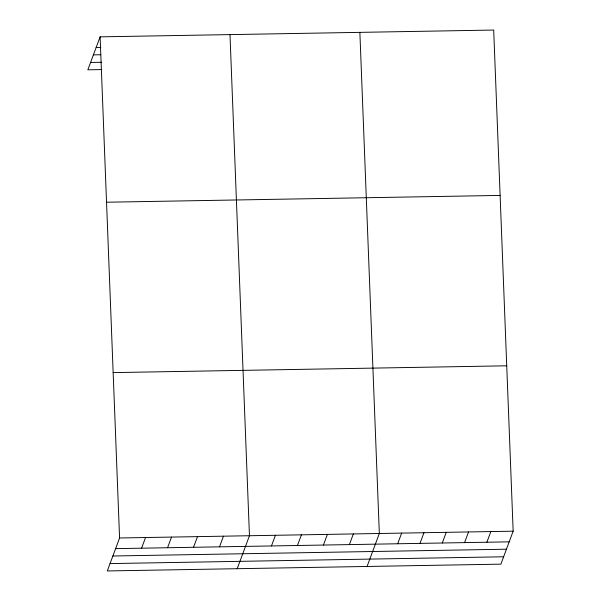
<?xml version="1.0" encoding="UTF-8"?>
<svg xmlns="http://www.w3.org/2000/svg" width="601" height="601" viewBox="0 0 601 601"><rect width="100%" height="100%" fill="white"/><g stroke="black" fill="none" stroke-linecap="round" stroke-linejoin="round"><path stroke-width="0.9" d="M100.112 36.849L119.576 537.978L107.309 570.95L500.888 564.151L513.156 531.179L493.691 30.05L100.112 36.849L87.844 69.821L101.764 69.581M141.588 548.187L145.547 537.527M167.559 547.744L171.525 537.076M193.537 547.293L197.504 536.625M219.515 546.842L223.482 536.182M237.192 568.704L249.453 535.731L229.988 34.603M271.464 545.948L275.431 535.281M297.442 545.498L301.409 534.837M323.421 545.047L327.387 534.387M349.391 544.604L353.358 533.936M367.076 566.465L379.336 533.485L359.871 32.364M397.674 543.77L401.641 533.102M419.979 543.387L423.945 532.719M442.283 542.996L446.243 532.336M464.581 542.613L468.547 531.945M486.885 542.23L490.852 531.562M96.145 47.509L100.78 47.434M93.403 54.871L100.825 54.744M90.586 62.459L101.719 62.271M106.535 202.221L500.115 195.423M113.153 372.605L506.733 365.806M119.576 537.978L513.156 531.179M115.61 548.638L509.19 541.839M112.868 556L506.448 549.201M110.051 563.588L503.63 556.789"/></g></svg>
